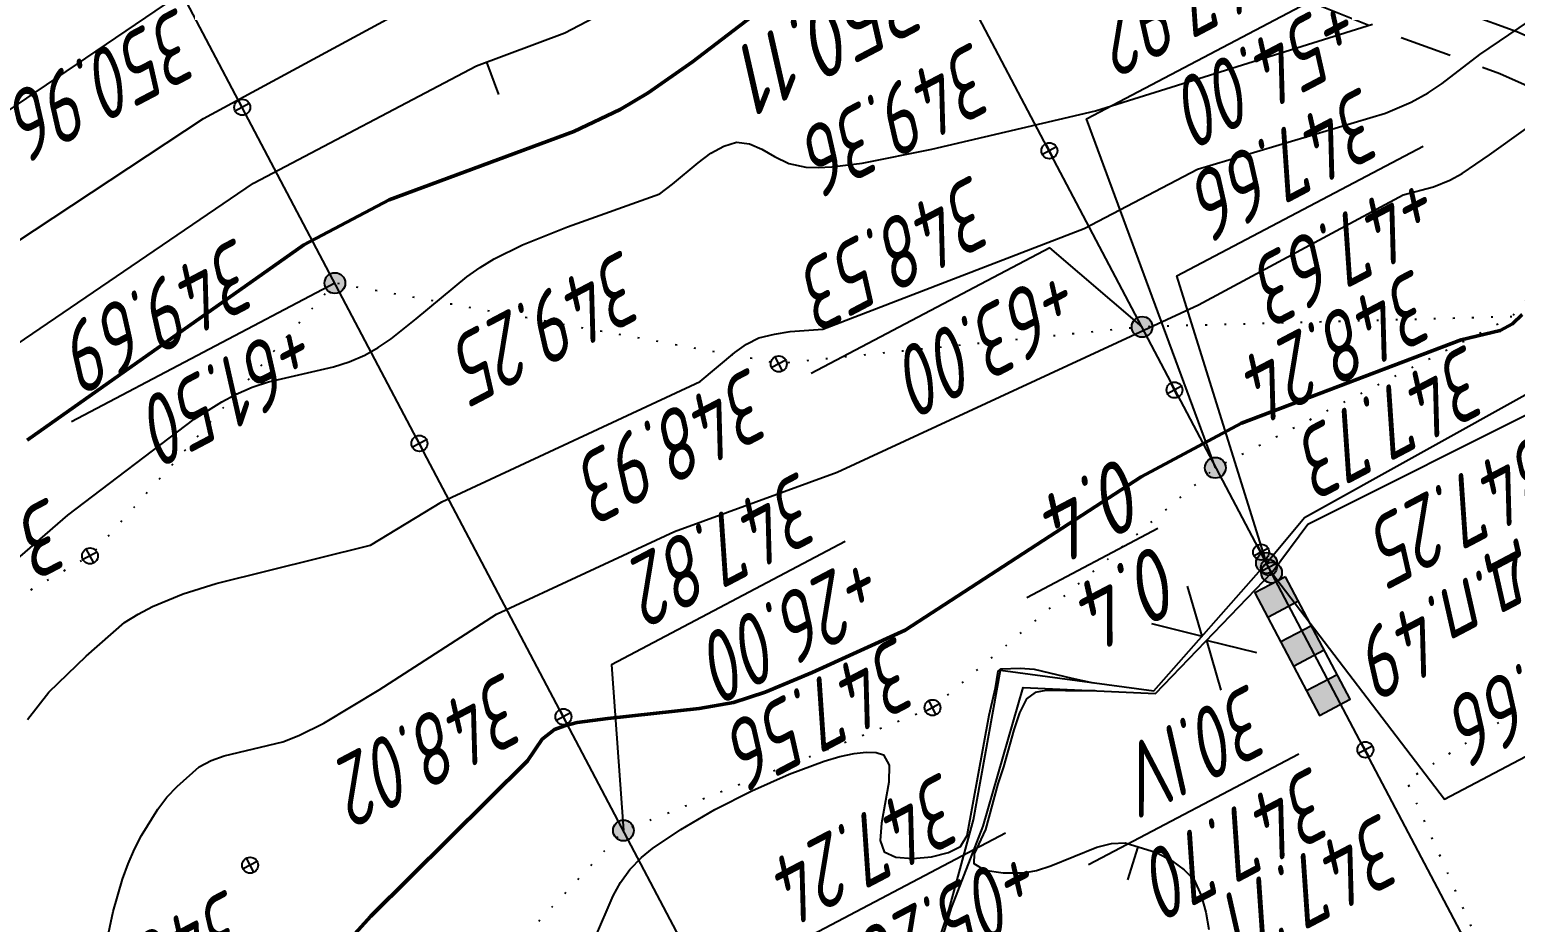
# Model space of a CAD drawing. Extents: x 1516777 to 1518423, y 2190420 to 2191479.
# Drawn here: x 1517079.4 to 1517165.2, y 2190915.9 to 2190967.5 of the extents above; entities that cross this region are included whole.
import ezdxf
from ezdxf.enums import TextEntityAlignment as Align

# ---------------------------------------------------------------- set-up
doc = ezdxf.new("R2010")
doc.units = 0
for name, pattern in [('ИИDash_30_20', [5, 3, -2]), ('ИИDash_80_20', [10, 8, -2]), ('ИИDot', [1, 0, -1])]:
    doc.linetypes.add(name, pattern=pattern)
for name, color, linetype, lineweight in [('ИИ_ГИДРОГРАФИЯ_025', 3, 'Continuous', 25), ('ИИ_ДОРОГА_025', 7, 'Continuous', 25), ('ИИ_КОНТУР_025', 7, 'ИИDot', 25), ('ИИ_ОТМЕТКА_025', 7, 'Continuous', 25), ('ИИ_ПИКЕТАЖ_025', 7, 'Continuous', 25), ('ИИ_РАЗМЕР_025', 7, 'Continuous', 25), ('ИИ_РЕЛЬЕФ_025', 34, 'Continuous', 25), ('ИИ_РЕЛЬЕФ_050', 34, 'Continuous', 50), ('ИИ_ТРАССА_ТРУБ_025', 7, 'Continuous', 25)]:
    doc.layers.add(name, color=color, linetype=linetype, lineweight=lineweight)
doc.styles.add('VNIPISIMPLEXCUR', font='simplex.shx', dxfattribs={"width": 0.8, "oblique": 15})
doc.dimstyles.new('ИИ-2000-м-dm$2', dxfattribs={"dimscale": 2, "dimtxt": 2.5, "dimasz": 2.5, "dimexe": 1.25, "dimexo": 0, "dimgap": 1, "dimtad": 2, "dimtoh": 1, "dimzin": 1, "dimdsep": 46, "dimtxsty": 'VNIPISIMPLEXCUR', "dimcen": 2.5, "dimaunit": 1, "dimazin": 0, "dimtfac": 1, "dimtmove": 1, "dimatfit": 2, "dimfxl": 1, "dimarcsym": 0})

# ---------------------------------------------------------------- blocks, each defined once
blk = doc.blocks.new('PICKET')
at = {"color": 0, "linetype": 'Continuous', "lineweight": 25}
for p, q in [((-0.23, 0), (0.23, 0)), ((0, 0.23), (0, -0.23))]:
    blk.add_line(p, q, dxfattribs=at)
blk.add_circle((0, 0), 0.23, dxfattribs=at)
at = {"color": 0, "linetype": 'Continuous', "style": 'VNIPISIMPLEXCUR', "oblique": 15, "width": 0.8}
blk.add_attdef('OTMETKA', (1.25, 0.3), '', height=2, dxfattribs=at)
at = {"color": 8, "linetype": 'Continuous', "style": 'VNIPISIMPLEXCUR', "oblique": 15, "width": 0.8, "flags": 1}
blk.add_attdef('NOMER', (1.25, -2.7), '', height=2, dxfattribs=at)
blk = doc.blocks.new('ИИ15002')
at = {"linetype": 'Continuous', "lineweight": 25}
h = blk.add_hatch(color=0, dxfattribs=at)
edge = h.paths.add_edge_path()
edge.add_arc((0, 0), 0.3, 0, 360)
at = {"color": 0, "linetype": 'Continuous', "lineweight": 25}
blk.add_circle((0, 0), 0.3, dxfattribs=at)
at = {"color": 0, "linetype": 'Continuous', "style": 'VNIPISIMPLEXCUR', "oblique": 15, "width": 0.8}
blk.add_attdef('STATIONING', (1, 1.3), '', height=2, rotation=90, dxfattribs=at)
at = {"color": 7, "linetype": 'Continuous', "style": 'VNIPISIMPLEXCUR', "oblique": 15, "width": 0.8}
blk.add_attdef('HEIGHT', text='', height=2, dxfattribs=at).set_placement((0, -1.3), align=Align.TOP_CENTER)
blk = doc.blocks.new('ИИ052821')
at = {"linetype": 'Continuous', "lineweight": 25}
for points in [[(0.5, 3.2), (0.5, 4), (-0.5, 4), (-0.5, 3.2)], [(0.5, 1.6), (0.5, 2.4), (-0.5, 2.4), (-0.5, 1.6)], [(0.5, 0), (0.5, 0.8), (-0.5, 0.8), (-0.5, 0)]]:
    blk.add_hatch(color=0, dxfattribs=at).paths.add_polyline_path(points)
at = {"color": 0, "linetype": 'Continuous', "lineweight": 25}
blk.add_lwpolyline([(-0.5, 0), (0.5, 0), (0.5, 4), (-0.5, 4)], close=True, dxfattribs=at)
for points in [[(-0.5, 3.2), (0.5, 3.2)], [(-0.5, 2.4), (0.5, 2.4)], [(-0.5, 1.6), (0.5, 1.6)], [(-0.5, 0.8), (0.5, 0.8)]]:
    blk.add_lwpolyline(points, dxfattribs=at)
at = {"color": 0, "linetype": 'Continuous', "style": 'VNIPISIMPLEXCUR', "oblique": 15, "width": 0.8}
for tag, p in [('HEIGHT', (1.2, 2.7)), ('DATA', (1.2, -0.7))]:
    blk.add_attdef(tag, p, '', height=2, dxfattribs=at)
at = {"color": 0, "linetype": 'Continuous', "style": 'VNIPISIMPLEXCUR', "oblique": 15, "width": 0.8, "flags": 8}
blk.add_attdef('CAPTION', text='', height=2, dxfattribs=at).set_placement((-1.75, 0), align=Align.RIGHT)
blk = doc.blocks.new('ИИ053296')
at = {"color": 0, "linetype": 'Continuous', "lineweight": 25}
blk.add_lwpolyline([(0, 0), (1, 0)], dxfattribs=at)
blk = doc.blocks.new('*D37')
at = {"layer": 'Defpoints', "color": 0, "transparency": 16777216}
for p in [(1516997.989, 2191462.819), (1518374.713, 2191103.607), (1517445.628, 2190623.901), (1517459.226, 2190587.383), (1517312.459, 2190543.969)]:
    blk.add_point(p, dxfattribs=at)
at = {"layer": 'ИИ_РАЗМЕР_025', "color": 0, "lineweight": -2, "transparency": 16777216}
for p, q in [((1517451.907, 2190631.64), (1517459.402, 2190635.588)), ((1517448.197, 2190623.461), (1517451.907, 2190631.64))]:
    blk.add_line(p, q, dxfattribs=at)
blk.add_arc((1517445.242, 2190613.925), 9.984, 50.89386, 94.67139, dxfattribs=at)
at = {"layer": 'ИИ_РАЗМЕР_025', "color": 0, "transparency": 16777216}
for points in [[(1517444.615, 2190623.235), (1517444.243, 2190624.515), (1517440.588, 2190622.757)], [(1517452.055, 2190622.094), (1517451.024, 2190621.249), (1517454.075, 2190618.578)]]:
    blk.add_solid(points, dxfattribs=at)
at = {"layer": 'ИИ_РАЗМЕР_025', "color": 0, "transparency": 16777216, "insert": (1517457.495, 2190631.193), "char_height": 4, "attachment_point": 5, "rotation": 207.78205, "style": 'VNIPISIMPLEXCUR'}
blk.add_mtext('90%%d', dxfattribs=at)
blk = doc.blocks.new('*D41')
at = {"layer": 'Defpoints', "color": 0, "transparency": 16777216}
for p in [(1516997.989, 2191462.819), (1517637.12, 2190760.28), (1517426.977, 2190659.787), (1517400.06, 2190635.39), (1517459.226, 2190587.383)]:
    blk.add_point(p, dxfattribs=at)
at = {"layer": 'ИИ_РАЗМЕР_025', "color": 0, "lineweight": -2, "transparency": 16777216}
for p, q in [((1517435.445, 2190666.614), (1517442.939, 2190670.562)), ((1517429.663, 2190659.327), (1517435.445, 2190666.614))]:
    blk.add_line(p, q, dxfattribs=at)
blk.add_arc((1517426.573, 2190649.358), 10.437, 49.87738, 95.68737, dxfattribs=at)
at = {"layer": 'ИИ_РАЗМЕР_025', "color": 0, "transparency": 16777216}
for points in [[(1517425.731, 2190659.105), (1517425.347, 2190660.382), (1517421.709, 2190658.592)], [(1517433.819, 2190657.757), (1517432.78, 2190656.921), (1517435.807, 2190654.223)]]:
    blk.add_solid(points, dxfattribs=at)
at = {"layer": 'ИИ_РАЗМЕР_025', "color": 0, "transparency": 16777216, "insert": (1517441.033, 2190666.167), "char_height": 4, "attachment_point": 5, "rotation": 207.78205, "style": 'VNIPISIMPLEXCUR'}
blk.add_mtext('90%%d', dxfattribs=at)
blk = doc.blocks.new('*D60')
at = {"layer": 'Defpoints', "color": 0, "transparency": 16777216}
for p in [(1516865.23, 2191392.859), (1517280.222, 2190589.822), (1517301.19, 2190586.89), (1517251.66, 2190560.75), (1517312.459, 2190543.969)]:
    blk.add_point(p, dxfattribs=at)
at = {"layer": 'ИИ_РАЗМЕР_025', "color": 0, "lineweight": -2, "transparency": 16777216}
for p, q in [((1517270.29, 2190593.091), (1517259.155, 2190587.224)), ((1517278.662, 2190586.431), (1517270.29, 2190593.091))]:
    blk.add_line(p, q, dxfattribs=at)
blk.add_arc((1517292.315, 2190582.206), 14.291, 133.87156, 191.73384, dxfattribs=at)
at = {"layer": 'ИИ_РАЗМЕР_025', "color": 0, "transparency": 16777216}
for points in [[(1517282.02, 2190593.049), (1517282.8, 2190591.968), (1517285.653, 2190594.85)], [(1517278.949, 2190579.525), (1517277.695, 2190579.074), (1517279.676, 2190575.536)]]:
    blk.add_solid(points, dxfattribs=at)
at = {"layer": 'ИИ_РАЗМЕР_025', "color": 0, "transparency": 16777216, "insert": (1517265.856, 2190586.933), "char_height": 4, "attachment_point": 5, "rotation": 207.78205, "style": 'VNIPISIMPLEXCUR'}
blk.add_mtext("90°2'", dxfattribs=at)
blk = doc.blocks.new('ИИ052382')
at = {"color": 0, "linetype": 'Continuous', "lineweight": 25}
blk.add_lwpolyline([(1.299, 0.75), (0, 0), (1.299, -0.75)], dxfattribs=at)
at = {"color": 0, "linetype": 'Continuous', "style": 'VNIPISIMPLEXCUR', "oblique": 15, "width": 0.8}
for tag, p in [('WIDTH', (2, 0.7)), ('DEPTH', (2, -2.7))]:
    blk.add_attdef(tag, p, '', height=2, dxfattribs=at)

msp = doc.modelspace()

# ---------------------------------------------------------------- linework, layer by layer
at = {"layer": 'ИИ_ГИДРОГРАФИЯ_025', "elevation": -5.59}
msp.add_lwpolyline([(1517129.185, 2190905.315), (1517132.649, 2190916.757), (1517134.473, 2190921.468), (1517136.79, 2190929.468), (1517144.417, 2190929.126), (1517151.16, 2190936.14), (1517153.224, 2190938.904), (1517167.056, 2190945.844), (1517172.898, 2190957.218), (1517185.871, 2190968.495), (1517200.037, 2190980.215), (1517203.154, 2190984.803), (1517199.237, 2190991.596), (1517198.828, 2191000.599), (1517203.16, 2191005.33), (1517200.932, 2191011.508), (1517200.91, 2191013.01), (1517201.101, 2191013.8), (1517208.695, 2191024.672)], dxfattribs=at)
at = {"layer": 'ИИ_ГИДРОГРАФИЯ_025'}
msp.add_lwpolyline([(1517129.013, 2190905.953), (1517132.507, 2190916.671), (1517133.915, 2190921.834), (1517135.479, 2190930.477), (1517144.32, 2190929.273), (1517150.81, 2190936.64), (1517153.017, 2190939.281), (1517166.28, 2190946.663)], dxfattribs=at)
at = {"layer": 'ИИ_ГИДРОГРАФИЯ_025', "color": 7}
msp.add_lwpolyline([(1517144.564, 2190938.646), (1517136.998, 2190934.659)], dxfattribs=at)
at = {"layer": 'ИИ_ДОРОГА_025', "linetype": 'ИИDash_80_20', "flags": 128}
msp.add_lwpolyline([(1517370.354, 2190906.745), (1517361.061, 2190903.069), (1517349.478, 2190899.983), (1517336.218, 2190896.895), (1517328.505, 2190896.125), (1517315.477, 2190894.578), (1517307.716, 2190894.705), (1517302.335, 2190895.33), (1517295.956, 2190897.455), (1517278.892, 2190906.756), (1517251.698, 2190919.154), (1517237.145, 2190927.329), (1517223.871, 2190935.987), (1517206.878, 2190946.488), (1517194.206, 2190954.15), (1517185.026, 2190959.877), (1517171.817, 2190964.417), (1517165.277, 2190967.329), (1517158.519, 2190969.795), (1517143.95, 2190975.605), (1517127.066, 2190984.13), (1517108.829, 2190995.629), (1517101.676, 2190999.885), (1517097.447, 2191002.553), (1517088.192, 2191007.223), (1517063.65, 2191018.345), (1517037.939, 2191026.75), (1517027.528, 2191029.886), (1517020.661, 2191032.604), (1517015.912, 2191034.725), (1517007.626, 2191039.899), (1517001.134, 2191043.047), (1516998.754, 2191044.202), (1516986.797, 2191050.305), (1516975.191, 2191055.416)], dxfattribs=at)
at = {"layer": 'ИИ_ДОРОГА_025', "linetype": 'ИИDash_30_20', "flags": 128}
msp.add_lwpolyline([(1517371.311, 2190904.327), (1517361.877, 2190900.596), (1517350.108, 2190897.46), (1517336.644, 2190894.325), (1517328.788, 2190893.54), (1517315.61, 2190891.976), (1517307.544, 2190892.108), (1517301.768, 2190892.779), (1517294.915, 2190895.062), (1517277.729, 2190904.429), (1517250.52, 2190916.833), (1517235.796, 2190925.104), (1517222.477, 2190933.792), (1517205.522, 2190944.27), (1517192.845, 2190951.935), (1517183.901, 2190957.514), (1517170.864, 2190961.996), (1517164.301, 2190964.917), (1517157.592, 2190967.366), (1517142.881, 2190973.232), (1517125.784, 2190981.865), (1517107.471, 2190993.412), (1517100.317, 2190997.668), (1517096.165, 2191000.288), (1517087.069, 2191004.877), (1517062.707, 2191015.918), (1517037.16, 2191024.269), (1517026.674, 2191027.429), (1517019.652, 2191030.208), (1517014.687, 2191032.424), (1517006.367, 2191037.62), (1517000, 2191040.708), (1516997.595, 2191041.874), (1516985.681, 2191047.956), (1516977.14, 2191051.717)], dxfattribs=at)
at = {"layer": 'ИИ_КОНТУР_025', "flags": 128}
msp.add_lwpolyline([(1517045.457, 2190832.176), (1517060.399, 2190849.818), (1517071.771, 2190871.04), (1517083.06, 2190893.665), (1517098.998, 2190905.451), (1517113.71, 2190921.216), (1517131.599, 2190928.331), (1517147.88, 2190942.16), (1517164.994, 2190950.882), (1517171.678, 2190958.682)], dxfattribs=at)
for points, elevation in [([(1517164.994, 2190950.882), (1517143.67, 2190950.3), (1517122.722, 2190948.178), (1517097.058, 2190952.824), (1517082.965, 2190937.095), (1517064.933, 2190926.732), (1517048.646, 2190917.045), (1517034.628, 2190899.837), (1517039.688, 2190889.161), (1517030.993, 2190863.904)], -4.028), ([(1517222.382, 2190933.851), (1517221.835, 2190933.521), (1517216.616, 2190917.99), (1517208.384, 2190920.174), (1517204.633, 2190920.418), (1517189.304, 2190912.56), (1517177.828, 2190906.443), (1517173.983, 2190902.389), (1517168.72, 2190904.368), (1517164.132, 2190912.372), (1517158.914, 2190924.107), (1517168.988, 2190930.422), (1517196.688, 2190925.715), (1517200.548, 2190928.169), (1517214.655, 2190937.939), (1517215.1, 2190938.351)], -3.683)]:
    msp.add_lwpolyline(points, dxfattribs=dict(at, elevation=elevation))
at = {"layer": 'ИИ_ОТМЕТКА_025'}
msp.add_lwpolyline([(1517152.705, 2190925.63), (1517140.567, 2190919.236)], dxfattribs=at)
at = {"layer": 'ИИ_ПИКЕТАЖ_025', "color": 4}
for points, elevation in [([(1517147.88, 2190942.16), (1517140.434, 2190962.305), (1517155.047, 2190970.004)], 347.92), ([(1517150.832, 2190936.666), (1517145.657, 2190953.243), (1517159.871, 2190960.731)], 347.66), ([(1517143.65, 2190950.298), (1517138.335, 2190954.866), (1517124.554, 2190947.606)], 348.53), ([(1517097.058, 2190952.824), (1517081.853, 2190944.814)], 349.69), ([(1517151.127, 2190936.105), (1517161.102, 2190923.018), (1517174.441, 2190930.046)], 347.66)]:
    msp.add_lwpolyline(points, dxfattribs=dict(at, elevation=elevation))
for points in [[(1517126.515, 2190937.9), (1517113.019, 2190930.789), (1517113.71, 2190921.216)], [(1517135.762, 2190921.065), (1517122.467, 2190914.061), (1517123.357, 2190902.907)]]:
    msp.add_lwpolyline(points, dxfattribs=at)
at = {"layer": 'ИИ_РЕЛЬЕФ_025'}
for points, elevation in [([(1517076.938, 2190948.098), (1517092.364, 2190958.6), (1517105.221, 2190965.37), (1517110.332, 2190967.282), (1517111.988, 2190968.141), (1517114.357, 2190969.647), (1517120.089, 2190973.683), (1517127.326, 2190977.655), (1517128.128, 2190977.998), (1517128.874, 2190978.257), (1517129.957, 2190978.49), (1517130.933, 2190978.564), (1517132.82, 2190978.614), (1517149.649, 2190976.676), (1517150.446, 2190976.654), (1517151.82, 2190976.694), (1517152.383, 2190976.762), (1517153.382, 2190977.053), (1517154.058, 2190977.467), (1517154.606, 2190977.932), (1517156.843, 2190979.5), (1517161.102, 2190982.112), (1517164.243, 2190984.478), (1517167.225, 2190987.011)], 350.5), ([(1517079.303, 2190927.618), (1517080.538, 2190929.203), (1517082.691, 2190931.279), (1517084.906, 2190933.234), (1517085.693, 2190933.715), (1517086.524, 2190934.146), (1517088.299, 2190934.877), (1517090.193, 2190935.474), (1517099.119, 2190937.697), (1517103.222, 2190940.187), (1517118.14, 2190947.153), (1517120.134, 2190948.81), (1517120.816, 2190949.297), (1517121.53, 2190949.669), (1517122.428, 2190949.88), (1517123.344, 2190950.028), (1517125.22, 2190950.162), (1517140.308, 2190955.983), (1517146.849, 2190959.404), (1517157.697, 2190962.646), (1517159.187, 2190963.276), (1517160.165, 2190963.81), (1517160.98, 2190964.357), (1517163.143, 2190966.023), (1517174.44, 2190973.696)], 349), ([(1517075.394, 2190953.024), (1517089.469, 2190962.326), (1517107.794, 2190972.26)], 351), ([(1517076.392, 2190961.559), (1517087.27, 2190968.941)], 351.5), ([(1517071.045, 2190930.249), (1517081.648, 2190939.417), (1517088.939, 2190944.976), (1517090.532, 2190945.977), (1517091.321, 2190946.397), (1517092.274, 2190946.808), (1517093.225, 2190947.116), (1517096.969, 2190947.986), (1517097.884, 2190948.28), (1517098.786, 2190948.673), (1517099.555, 2190949.107), (1517100.3, 2190949.608), (1517101.748, 2190950.754), (1517104.671, 2190953.184), (1517105.447, 2190953.73), (1517106.255, 2190954.221), (1517107.886, 2190955.033), (1517110.481, 2190956.072), (1517115.814, 2190957.976), (1517116.551, 2190958.529), (1517118.023, 2190959.768), (1517118.76, 2190960.32), (1517119.499, 2190960.738), (1517120.24, 2190960.954), (1517120.993, 2190960.872), (1517121.702, 2190960.559), (1517122.437, 2190960.129), (1517123.262, 2190959.735), (1517124.247, 2190959.519), (1517124.952, 2190959.5), (1517125.734, 2190959.537), (1517127.489, 2190959.751), (1517131.512, 2190960.553), (1517140.966, 2190962.764), (1517156.952, 2190967.781)], 349.5), ([(1517083.877, 2190914.726), (1517084.262, 2190916.543), (1517084.803, 2190918.397), (1517085.13, 2190919.292), (1517085.494, 2190920.144), (1517085.894, 2190920.934), (1517086.826, 2190922.443), (1517087.349, 2190923.141), (1517087.946, 2190923.755), (1517089.224, 2190924.887), (1517089.913, 2190925.259), (1517090.656, 2190925.52), (1517094.049, 2190926.332), (1517094.976, 2190926.694), (1517096.422, 2190927.423), (1517099.621, 2190929.336), (1517106.391, 2190933.705), (1517116.66, 2190938.483), (1517126.05, 2190941.905), (1517146.913, 2190951.572), (1517158.723, 2190957.924), (1517160.464, 2190958.387), (1517161.422, 2190958.771), (1517162.13, 2190959.163), (1517163.708, 2190960.225), (1517167.891, 2190963.236)], 348.5), ([(1517112.065, 2190914.971), (1517113.122, 2190917.436), (1517113.55, 2190918.221), (1517114.081, 2190918.965), (1517114.755, 2190919.653), (1517115.398, 2190920.169), (1517117.03, 2190921.278), (1517118.992, 2190922.421), (1517121.128, 2190923.513), (1517123.282, 2190924.473), (1517125.299, 2190925.215), (1517126.208, 2190925.48), (1517127.023, 2190925.658), (1517127.726, 2190925.741), (1517128.298, 2190925.718), (1517128.718, 2190925.578), (1517129.049, 2190924.985), (1517129.032, 2190924.01), (1517128.604, 2190921.647), (1517128.524, 2190920.634), (1517128.755, 2190919.982), (1517129.439, 2190919.674), (1517130.418, 2190919.592), (1517131.498, 2190919.696), (1517132.483, 2190919.943), (1517133.175, 2190920.291), (1517133.561, 2190920.936), (1517134.823, 2190927.873), (1517135.181, 2190929.461), (1517135.347, 2190930.414), (1517135.512, 2190930.557), (1517136.618, 2190930.593), (1517137.426, 2190930.533), (1517139.6, 2190930.01), (1517140.825, 2190929.749)], 347.5), ([(1517140.95, 2190929.281), (1517139.233, 2190929.282), (1517138.093, 2190929.292), (1517137.478, 2190929.194), (1517136.98, 2190928.822), (1517136.583, 2190928.017), (1517136.253, 2190927.034), (1517135.66, 2190924.892), (1517135.33, 2190923.909), (1517134.618, 2190921.269), (1517133.955, 2190919.862), (1517133.938, 2190919.311), (1517134.566, 2190918.934), (1517135.639, 2190918.772), (1517136.825, 2190918.772), (1517137.564, 2190918.904), (1517138.383, 2190919.183), (1517141.032, 2190920.248), (1517141.882, 2190920.463), (1517142.666, 2190920.499), (1517144.485, 2190919.937), (1517145.347, 2190919.493), (1517146.089, 2190918.947), (1517146.663, 2190918.369), (1517147.068, 2190917.462), (1517147.333, 2190916.496), (1517147.5, 2190915.491)], 347.5)]:
    msp.add_lwpolyline(points, dxfattribs=dict(at, elevation=elevation))
at = {"layer": 'ИИ_РЕЛЬЕФ_050'}
for points, elevation in [([(1517079.293, 2190943.757), (1517095.261, 2190955.035), (1517100.182, 2190957.625), (1517110.855, 2190961.579), (1517113.523, 2190962.85), (1517115.144, 2190963.805), (1517117.694, 2190965.609), (1517125.202, 2190971.352)], 350), ([(1517097.306, 2190914.241), (1517099.137, 2190916.268), (1517108.172, 2190925.244), (1517109.021, 2190926.493), (1517109.736, 2190927.043), (1517110.316, 2190927.269), (1517111.036, 2190927.445), (1517112.806, 2190927.69), (1517118.077, 2190928.26), (1517120.063, 2190928.613), (1517121.899, 2190929.213), (1517124.604, 2190930.331), (1517129.968, 2190932.778), (1517143.597, 2190941.643), (1517149.389, 2190944.744), (1517162.063, 2190949.547), (1517164.329, 2190950.085), (1517165.027, 2190950.471), (1517165.584, 2190951.015)], 348)]:
    msp.add_lwpolyline(points, dxfattribs=dict(at, elevation=elevation))
at = {"layer": 'ИИ_ТРАССА_ТРУБ_025', "color": 4}
for points in [[(1518374.713, 2191103.607), (1517312.459, 2190543.969), (1516865.23, 2191392.859)], [(1517398.189, 2190467.15), (1517346.49, 2190565.29), (1517327.77, 2190600.8), (1517221.36, 2190802.78), (1517116.22, 2191002.37), (1517112.657, 2191009.133)]]:
    msp.add_lwpolyline(points, dxfattribs=at)

# ---------------------------------------------------------------- block references
at = {"layer": 'ИИ_ГИДРОГРАФИЯ_025', "color": 7}
ref = msp.add_blockref('ИИ052382', (1517147.111, 2190932.441), dxfattribs=dict(at, xscale=2, yscale=2, zscale=2, rotation=136.1318635659345))
ref.add_attrib('WIDTH', '0.4', (1517144.797, 2190937.948), dxfattribs={"layer": '0', "color": 0, "linetype": 'Continuous', "height": 4, "rotation": 207.78194, "style": 'VNIPISIMPLEXCUR', "oblique": 15, "width": 0.8})
ref.add_attrib('DEPTH', '0.4', (1517142.726, 2190942.994), dxfattribs={"layer": '0', "color": 0, "linetype": 'Continuous', "height": 4, "rotation": 207.78194, "style": 'VNIPISIMPLEXCUR', "oblique": 15, "width": 0.8})
at = {"layer": 'ИИ_ГИДРОГРАФИЯ_025', "color": 7, "xscale": 2, "yscale": 2, "zscale": 2, "rotation": 316.1318635659346}
msp.add_blockref('ИИ052382', (1517147.367, 2190932.195), dxfattribs=at)
at = {"layer": 'ИИ_ОТМЕТКА_025'}
ref = msp.add_blockref('PICKET', (1517130.3, 2190975.55, 350.11), dxfattribs=dict(at, xscale=2, yscale=2, zscale=2, rotation=207.7819444444445))
ref.add_attrib('OTMETKA', '350.11', (1517130.164, 2190971.637, -351.39), dxfattribs={"layer": '0', "color": 0, "linetype": 'Continuous', "height": 4, "rotation": 207.78194, "style": 'VNIPISIMPLEXCUR', "oblique": 15, "width": 0.8})
ref = msp.add_blockref('PICKET', (1517091.709, 2190962.977, 350.96), dxfattribs=dict(at, xscale=2, yscale=2, zscale=2, rotation=207.7819444444445))
ref.add_attrib('OTMETKA', '350.96', (1517088.09, 2190968.862, 350.96), dxfattribs={"layer": '0', "color": 0, "linetype": 'Continuous', "height": 4, "rotation": 207.78194, "style": 'VNIPISIMPLEXCUR', "oblique": 15, "width": 0.7})
ref = msp.add_blockref('PICKET', (1517138.3, 2190960.47, 349.36), dxfattribs=dict(at, xscale=2, yscale=2, zscale=2, rotation=207.7819444444445))
ref.add_attrib('OTMETKA', '349.36', (1517133.965, 2190966.868, -352.14), dxfattribs={"layer": '0', "color": 0, "linetype": 'Continuous', "height": 4, "rotation": 207.78194, "style": 'VNIPISIMPLEXCUR', "oblique": 15, "width": 0.7})
ref = msp.add_blockref('PICKET', (1517101.936, 2190943.566, 349.25), dxfattribs=dict(at, xscale=2, yscale=2, zscale=2, rotation=207.7819444444445))
ref.add_attrib('OTMETKA', '349.25', (1517113.766, 2190954.86, 349.25), dxfattribs={"layer": '0', "color": 0, "linetype": 'Continuous', "height": 4, "rotation": 207.78194, "style": 'VNIPISIMPLEXCUR', "oblique": 15, "width": 0.7})
ref = msp.add_blockref('PICKET', (1517145.522, 2190946.651, 348.24), dxfattribs=dict(at, xscale=2, yscale=2, zscale=2, rotation=207.7819444444445))
ref.add_attrib('OTMETKA', '348.24', (1517159.439, 2190953.763, 348.24), dxfattribs={"layer": '0', "color": 0, "linetype": 'Continuous', "height": 4, "rotation": 207.78194, "style": 'VNIPISIMPLEXCUR', "oblique": 15, "width": 0.7})
ref = msp.add_blockref('PICKET', (1517150.52, 2190937.29, 347.73), dxfattribs=dict(at, xscale=2, yscale=2, zscale=2, rotation=207.7819444444445))
ref.add_attrib('OTMETKA', '347.73', (1517162.477, 2190949.407, -353.77), dxfattribs={"layer": '0', "color": 0, "linetype": 'Continuous', "height": 4, "rotation": 207.78194, "style": 'VNIPISIMPLEXCUR', "oblique": 15, "width": 0.7})
ref = msp.add_blockref('PICKET', (1517122.677, 2190948.157, 348.93), dxfattribs=dict(at, xscale=2, yscale=2, zscale=2, rotation=207.7819444444445))
ref.add_attrib('OTMETKA', '348.93', (1517121.117, 2190948.084, 348.93), dxfattribs={"layer": '0', "color": 0, "linetype": 'Continuous', "height": 4, "rotation": 207.78194, "style": 'VNIPISIMPLEXCUR', "oblique": 15, "width": 0.7})
ref = msp.add_blockref('PICKET', (1517150.968, 2190936.407, 347.25), dxfattribs=dict(at, xscale=2, yscale=2, zscale=2, rotation=207.7819444444445))
ref.add_attrib('OTMETKA', '347.25', (1517166.651, 2190944.288, 347.25), dxfattribs={"layer": '0', "color": 0, "linetype": 'Continuous', "height": 4, "rotation": 207.78194, "style": 'VNIPISIMPLEXCUR', "oblique": 15, "width": 0.7})
ref = msp.add_blockref('PICKET', (1517082.92, 2190937.074, 349.23), dxfattribs=dict(at, xscale=2, yscale=2, zscale=2, rotation=207.7819444444445))
ref.add_attrib('OTMETKA', '349.23', (1517080.67, 2190940.612, 349.23), dxfattribs={"layer": '0', "color": 0, "linetype": 'Continuous', "height": 4, "rotation": 207.78194, "style": 'VNIPISIMPLEXCUR', "oblique": 15, "width": 0.8})
ref = msp.add_blockref('ИИ052821', (1517151.046, 2190935.406, 347.7), dxfattribs=dict(at, xscale=2, yscale=2, zscale=2, rotation=207.7819444444445))
ref.add_attrib('CAPTION', 'вод.п.49', dxfattribs={"layer": '0', "color": 0, "linetype": 'Continuous', "height": 4, "rotation": 207.78194, "style": 'VNIPISIMPLEXCUR', "oblique": 15, "width": 0.7}).set_placement((1517156.06, 2190932.536), align=Align.RIGHT)
ref.add_attrib('HEIGHT', '347.70', (1517153.548, 2190925.04), dxfattribs={"layer": '0', "color": 0, "linetype": 'Continuous', "height": 4, "rotation": 207.78194, "style": 'VNIPISIMPLEXCUR', "oblique": 15, "width": 0.7})
ref.add_attrib('DATA', '30.IV', (1517149.921, 2190929.802), dxfattribs={"layer": '0', "color": 0, "linetype": 'Continuous', "height": 4, "rotation": 207.78194, "style": 'VNIPISIMPLEXCUR', "oblique": 15, "width": 0.7})
ref = msp.add_blockref('PICKET', (1517131.554, 2190928.311, 347.56), dxfattribs=dict(at, xscale=2, yscale=2, zscale=2, rotation=207.7819444444445))
ref.add_attrib('OTMETKA', '347.56', (1517129.603, 2190932.551, 347.56), dxfattribs={"layer": '0', "color": 0, "linetype": 'Continuous', "height": 4, "rotation": 207.78194, "style": 'VNIPISIMPLEXCUR', "oblique": 15, "width": 0.7})
ref = msp.add_blockref('PICKET', (1517110.248, 2190927.787, 348.02), dxfattribs=dict(at, xscale=2, yscale=2, zscale=2, rotation=207.7819444444445))
ref.add_attrib('OTMETKA', '348.02', (1517106.948, 2190930.478, 348.02), dxfattribs={"layer": '0', "color": 0, "linetype": 'Continuous', "height": 4, "rotation": 207.78194, "style": 'VNIPISIMPLEXCUR', "oblique": 15, "width": 0.7})
ref = msp.add_blockref('PICKET', (1517156.54, 2190925.88, 347.71), dxfattribs=dict(at, xscale=2, yscale=2, zscale=2, rotation=207.7819444444445))
ref.add_attrib('OTMETKA', '347.71', (1517157.542, 2190922.343, -353.79), dxfattribs={"layer": '0', "color": 0, "linetype": 'Continuous', "height": 4, "rotation": 207.78194, "style": 'VNIPISIMPLEXCUR', "oblique": 15, "width": 0.7})
ref = msp.add_blockref('PICKET', (1517092.159, 2190919.212, 348.16), dxfattribs=dict(at, xscale=2, yscale=2, zscale=2, rotation=207.7819444444445))
ref.add_attrib('OTMETKA', '348.16', (1517090.952, 2190917.95, 348.16), dxfattribs={"layer": '0', "color": 0, "linetype": 'Continuous', "height": 4, "rotation": 207.78194, "style": 'VNIPISIMPLEXCUR', "oblique": 15, "width": 0.7})
at = {"layer": 'ИИ_ПИКЕТАЖ_025', "color": 4}
ref = msp.add_blockref('ИИ15002', (1517147.88, 2190942.16, 347.92), dxfattribs=dict(at, xscale=2, yscale=2, zscale=2, rotation=117.7857048359345))
ref.add_attrib('STATIONING', '+54.00', (1517155.376, 2190969.611, 347.92), dxfattribs={"layer": '0', "color": 0, "linetype": 'Continuous', "height": 4, "rotation": 207.78194, "style": 'VNIPISIMPLEXCUR', "oblique": 15, "width": 0.7})
ref.add_attrib('HEIGHT', '347.92', dxfattribs={"layer": '0', "color": 7, "linetype": 'Continuous', "height": 4, "rotation": 207.78194, "style": 'VNIPISIMPLEXCUR', "oblique": 15, "width": 0.7}).set_placement((1517147.943, 2190967.648, 347.92), align=Align.TOP_CENTER)
ref = msp.add_blockref('ИИ15002', (1517150.832, 2190936.666, 347.66), dxfattribs=dict(at, xscale=2, yscale=2, zscale=2, rotation=117.7857048359345))
ref.add_attrib('STATIONING', '+47.63', (1517159.907, 2190959.366, 347.66), dxfattribs={"layer": '0', "color": 0, "linetype": 'Continuous', "height": 4, "rotation": 207.78194, "style": 'VNIPISIMPLEXCUR', "oblique": 15, "width": 0.7})
ref.add_attrib('HEIGHT', '347.66', dxfattribs={"layer": '0', "color": 7, "linetype": 'Continuous', "height": 4, "rotation": 207.78194, "style": 'VNIPISIMPLEXCUR', "oblique": 15, "width": 0.7}).set_placement((1517153.252, 2190958.088, 347.66), align=Align.TOP_CENTER)
ref = msp.add_blockref('ИИ15002', (1517143.65, 2190950.298, 348.53), dxfattribs=dict(at, xscale=2, yscale=2, zscale=2, rotation=117.7793602259345))
ref.add_attrib('STATIONING', '+63.00', (1517139.161, 2190953.992), dxfattribs={"layer": '0', "color": 0, "linetype": 'Continuous', "height": 4, "rotation": 207.78194, "style": 'VNIPISIMPLEXCUR', "oblique": 15, "width": 0.7})
ref.add_attrib('HEIGHT', '348.53', dxfattribs={"layer": '0', "color": 7, "linetype": 'Continuous', "height": 4, "rotation": 207.78194, "style": 'VNIPISIMPLEXCUR', "oblique": 15, "width": 0.7}).set_placement((1517130.728, 2190952.97), align=Align.TOP_CENTER)
ref = msp.add_blockref('ИИ15002', (1517097.058, 2190952.824, 349.69), dxfattribs=dict(at, xscale=2, yscale=2, zscale=2, rotation=117.7820528159345))
ref.add_attrib('STATIONING', '+61.50', (1517095.119, 2190950.925), dxfattribs={"layer": '0', "color": 0, "linetype": 'Continuous', "height": 4, "rotation": 207.78205, "style": 'VNIPISIMPLEXCUR', "oblique": 15, "width": 0.7})
ref.add_attrib('HEIGHT', '349.69', dxfattribs={"layer": '0', "color": 7, "linetype": 'Continuous', "height": 4, "rotation": 207.78194, "style": 'VNIPISIMPLEXCUR', "oblique": 15, "width": 0.7}).set_placement((1517088.232, 2190949.347), align=Align.TOP_CENTER)
ref = msp.add_blockref('ИИ15002', (1517113.71, 2190921.216, 347.82), dxfattribs=dict(at, xscale=2, yscale=2, zscale=2, rotation=117.7820525459345))
ref.add_attrib('STATIONING', '+26.00', (1517127.806, 2190937.441, 347.82), dxfattribs={"layer": '0', "color": 0, "linetype": 'Continuous', "height": 4, "rotation": 207.78194, "style": 'VNIPISIMPLEXCUR', "oblique": 15, "width": 0.7})
ref.add_attrib('HEIGHT', '347.82', dxfattribs={"layer": '0', "color": 7, "linetype": 'Continuous', "height": 4, "rotation": 207.78194, "style": 'VNIPISIMPLEXCUR', "oblique": 15, "width": 0.7}).set_placement((1517120.791, 2190935.881, 347.82), align=Align.TOP_CENTER)
ref = msp.add_blockref('ИИ15002', (1517151.127, 2190936.105, 347.66), dxfattribs=dict(at, xscale=2, yscale=2, zscale=2, rotation=117.7857048359345))
ref.add_attrib('STATIONING', '+47.00', (1517175.04, 2190929.504, 347.66), dxfattribs={"layer": '0', "color": 0, "linetype": 'Continuous', "height": 4, "rotation": 207.78194, "style": 'VNIPISIMPLEXCUR', "oblique": 15, "width": 0.7})
ref.add_attrib('HEIGHT', '347.66', dxfattribs={"layer": '0', "color": 7, "linetype": 'Continuous', "height": 4, "rotation": 207.78194, "style": 'VNIPISIMPLEXCUR', "oblique": 15, "width": 0.7}).set_placement((1517168.111, 2190927.762, 347.66), align=Align.TOP_CENTER)
ref = msp.add_blockref('ИИ15002', (1517123.357, 2190902.907, 347.24), dxfattribs=dict(at, xscale=2, yscale=2, zscale=2, rotation=117.7820525459345))
ref.add_attrib('STATIONING', '+05.28', (1517136.937, 2190920.452, 347.24), dxfattribs={"layer": '0', "color": 0, "linetype": 'Continuous', "height": 4, "rotation": 207.78194, "style": 'VNIPISIMPLEXCUR', "oblique": 15, "width": 0.7})
ref.add_attrib('HEIGHT', '347.24', dxfattribs={"layer": '0', "color": 7, "linetype": 'Continuous', "height": 4, "rotation": 207.78194, "style": 'VNIPISIMPLEXCUR', "oblique": 15, "width": 0.7}).set_placement((1517129.033, 2190918.53, 347.24), align=Align.TOP_CENTER)
at = {"layer": 'ИИ_РЕЛЬЕФ_025', "xscale": 2, "yscale": 2, "zscale": 2}
for p, rotation in [((1517105.801, 2190965.587, 350.5), 290.5109161659345), ((1517143.401, 2190920.272, 347.5), 252.8463671159345)]:
    msp.add_blockref('ИИ053296', p, dxfattribs=dict(at, rotation=rotation))

# ---------------------------------------------------------------- dimensions: what is measured, and where the dimension line sits
at = {"layer": 'ИИ_РАЗМЕР_025'}
for base, line2, picture, middle in [((1517445.628, 2190623.901), ((1518374.713, 2191103.607), (1517312.459, 2190543.969)), '*D37', (1517457.495, 2190631.193)), ((1517426.977, 2190659.787), ((1517637.12, 2190760.28), (1517400.06, 2190635.39)), '*D41', (1517441.033, 2190666.167))]:
    dim = msp.add_angular_dim_2l(base=base, line1=((1517459.226, 2190587.383), (1516997.989, 2191462.819)), line2=line2, text='90%%d', dimstyle='ИИ-2000-м-dm$2', override={"dimtxt": 2, "dimasz": 2, "dimgap": 0.5, "dimzin": 0}, dxfattribs=at)
    dim.commit()
    dim.dimension.update_dxf_attribs({"geometry": picture, "text_midpoint": middle, "dimtype": 162})
dim = msp.add_angular_dim_2l(base=(1517280.222, 2190589.822), line1=((1517251.66, 2190560.75), (1517301.19, 2190586.89)), line2=((1517312.459, 2190543.969), (1516865.23, 2191392.859)), dimstyle='ИИ-2000-м-dm$2', override={"dimtxt": 2, "dimasz": 2, "dimgap": 0.5, "dimzin": 0}, dxfattribs=at)
dim.commit()
dim.dimension.update_dxf_attribs({"geometry": '*D60', "text_midpoint": (1517265.856, 2190586.933), "dimtype": 162})

doc.saveas('drawing.dxf')
